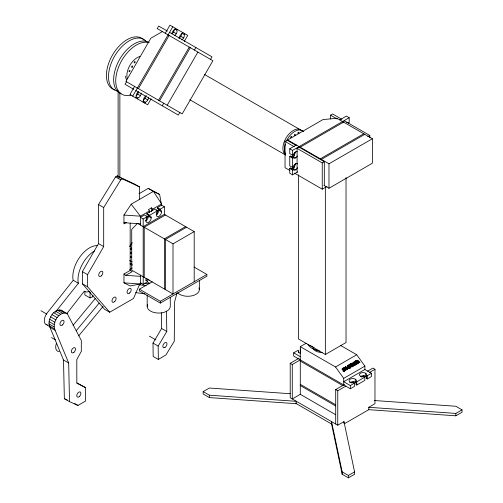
<?xml version="1.0" encoding="UTF-8"?>
<svg xmlns="http://www.w3.org/2000/svg" width="503" height="503" viewBox="0 0 503 503"><rect width="100%" height="100%" fill="white"/><g stroke="black" fill="none" stroke-linecap="round" stroke-linejoin="round"><path stroke-width="0.75" d="M351.1 365.624L350.17 366.228C349.334 361.89 352.653 368.083 350.214 364.738M350.358 364.587L350.17 366.228M349.868 366.278L350.069 364.166L350.132 366.649L350.006 366.127M77.022 382.928L85.548 387.618L85.548 401.08L77.971 405.456L69.521 401.652L64.353 398.672L63.504 359.997L49.948 327.296C46.383 320.342 53.896 307.427 62.058 310.653M69.521 401.652L68.672 362.977L55.116 330.276C51.551 323.322 59.065 310.408 67.226 313.639L81.304 340.418L81.304 351.364L76.814 359.557L76.814 383.185L85.548 387.618M358.205 361.481L357.696 360.349L356.646 360.437M352.326 364.273C351.993 363.04 350.503 364.486 351.132 364.304M356.79 363.612L356.319 362.732L355.332 363.122L354.496 361.613L355.47 362.971M357.155 363.744L356.765 362.613A0.817 0.66 43.4 0 0 356.426 362.374A0.918 0.736 43.4 0 0 355.91 362.323C354.86 363.078 354.54 361.104 355.992 361.185L355.772 360.871L354.351 361.758M353.659 365.788L353.691 365.612A1.025 0.824 43.4 0 0 353.584 365.077C353.295 364.065 351.584 365.392 352.207 364.436M353.225 362.808L353.527 362.154L355.237 364.543L353.527 362.154M353.282 365.65L352.515 364.769M92.967 295.362L92.64 296.833L90.024 297.914L84.856 294.928L84.856 291.174M177.031 292.865L174.591 301.919L174.258 341.292L165.921 354.929L158.344 359.438L153.176 356.457L153 343.096L161.614 328.49L161.406 312.86M357.847 361.487L357.111 360.626M344.473 370.749C345.146 369.02 342.191 370.862 342.241 369.089A1.05 0.843 43.4 0 1 342.386 368.611C343.027 367.517 344.498 368.944 342.958 368.73M139.671 284.214L133.477 298.499L109.704 312.231L104.536 309.244L82.373 283.761L82.373 271.645L98.519 243.597L98.519 204.551L115.577 176.874L117.249 175.912L134.307 183.891L139.476 186.871L139.476 199.414M357.08 363.908L357.325 363.248L356.91 362.462A0.817 0.66 43.4 0 0 356.564 362.223A0.918 0.736 43.4 0 0 356.049 362.173L355.483 362.525M129.969 246.539L132.239 242.609M358.092 361.714L358.362 360.934L357.834 360.205L356.049 360.783L357.947 363.43L358.394 363.103L357.639 362.047L359.89 362.242L358.23 361.563L359.89 362.242M351.201 364.159C351.346 363.065 353.093 363.619 352.232 364.449M350.17 367.9C351.213 365.694 346.756 367.423 348.309 365.543M109.704 312.231L87.541 286.741L87.541 274.625L103.687 246.577L103.687 207.532L120.745 179.86L122.418 178.898L139.476 186.871M126.523 81.769L125.058 84.303L133.855 89.377M134.584 86.422L129.906 94.526L147.681 104.787L151.145 98.789M165.28 33.255L169.957 25.15L187.732 35.411L184.224 41.491M132.698 96.136L172.749 26.76M138.407 88.629L169.109 35.462M135.647 97.84L136.156 96.897A3.653 2.113 -60 0 1 138.652 91.697M175.723 28.482L174.925 29.444A3.653 2.113 -60 0 0 172.994 31.048L172.498 31.859A3.653 2.113 -60 0 0 171.925 33.588M174.686 35.499A3.653 2.113 -60 0 0 175.943 34.248L176.44 33.437A3.653 2.113 -60 0 0 176.899 30.237L177.314 29.394M137.413 98.858L137.985 97.947A3.653 2.113 -60 0 0 141.236 93.187M183.017 32.689L182.444 33.6A3.653 2.113 -60 0 0 179.194 38.36M143.116 102.153L143.531 101.317A3.653 2.113 -60 0 1 143.99 98.116L144.487 97.299A3.653 2.113 -60 0 1 146.423 95.702M144.707 103.071L145.505 102.103A3.653 2.113 -60 0 0 147.436 100.499L147.939 99.688A3.653 2.113 -60 0 0 148.536 97.167M181.778 39.85A3.653 2.113 -60 0 0 184.274 34.657L184.783 33.707M158.558 100.267L189.26 47.093M159.596 100.864L190.291 47.691M162.274 105.787L163.733 103.253M194.435 50.08L195.893 47.552M167.191 105.253L197.893 52.079M179.917 112.364L178.351 115.068L135.885 90.553M210.411 59.543L211.977 56.833L169.511 32.318M158.344 359.438L158.168 346.083L166.782 331.477L166.512 311.156M126.442 222.458L123.964 223.885L123.964 215.058L131.201 204.193L153.421 191.36L159.627 194.466L161.589 205.482M349.824 367.712C350.214 366.052 347.485 367.882 347.51 366.115A1.05 0.843 43.4 0 1 347.655 365.637C348.195 364.373 350.013 365.694 348.365 365.606M357.778 361.582L357.671 360.538L356.57 360.903L357.287 361.902L357.702 361.6M350.861 363.927L352.251 363.172L352.722 364.48A0.71 0.572 43.4 0 1 353.213 364.631L353.345 364.744M354.527 383.11L350.321 385.543L343.706 381.72L364.895 369.491L371.51 373.308L371.51 376.533L367.335 378.941L366.593 378.514L366.618 375.257A3.653 2.113 0 0 0 363.405 372.61A3.653 2.113 0 0 0 359.444 374.892A3.653 2.113 0 0 0 364.034 376.747L364.845 377.156L364.845 380.381L356.772 385.04L356.137 384.676L356.187 381.393A3.653 2.113 0 0 0 355.539 379.319L354.835 378.948A3.653 2.113 0 0 0 350.044 379.256A3.653 2.113 0 0 0 349.956 382.041L350.666 382.412A3.653 2.113 0 0 0 353.395 382.752L354.527 383.11L354.527 386.335L350.321 388.762L293.677 356.061L293.677 352.836L297.845 350.428L298.568 350.887A3.653 2.113 0 0 0 300.272 353.263M366.593 378.514L366.618 378.476A3.653 2.113 0 0 0 364.914 376.106A3.653 2.113 0 0 0 360.5 376.439M66.629 313.866L84.271 291.224A12.525 7.231 -60 0 0 89.484 291.4M97.708 245.627A23.61 13.631 -60 0 0 80.273 256.404A23.61 13.631 -60 0 0 72.904 278.914L73.243 280.284L47.188 312.954A8.488 4.904 -60 0 0 47.357 324.863M55.255 312.306L78.411 283.264L78.072 281.9A23.61 13.631 -60 0 1 94.633 250.871M73.042 325.359L95.457 298.336M76.217 330.741L99.129 303.12M78.682 335.872L103.09 306.44M357.224 363.757L356.086 364.367C356.495 364.059 357.639 361.456 355.332 363.122M356.137 384.676L356.187 384.613A3.653 2.113 0 0 0 355.539 382.538L354.835 382.167A3.653 2.113 0 0 0 349.748 382.695M344.637 371.157C346.888 368.712 339.921 369.988 343.612 368.73M350.044 368.039C352.056 365.926 345.706 366.549 349.183 365.442M342.505 368.485L342.247 368.756A1.05 0.843 43.4 0 0 342.097 369.24C342.141 370.963 344.379 369.259 344.511 370.648M137.482 223.338L131.717 229.437L131.717 270.136L173.007 293.978L173.007 243.848L138.067 223.678M342.518 368.523L343.474 368.146M343.65 367.938L345.548 370.585L343.65 367.938L344.215 367.542L345.85 368.68L344.215 367.542M345.712 368.831L345.354 366.888L345.85 368.68M344.203 368.139L346.246 369.083L345.737 367.184L346.102 369.233L344.203 368.139L345.838 370.415L345.548 370.585M347.542 369.435L345.787 366.637L347.542 369.435L347.233 369.611L345.599 367.335M344.593 371.139L343.536 371.522L343.222 371.082L344.153 370.931M348.126 365.304L348.881 365.021M351.257 365.599L350.358 363.996L351.257 365.599L351.672 365.291L351.735 365.725L351.672 365.291M343.536 371.522L344.348 371.258M348.227 367.561L347.202 368.221L346.976 367.9L347.994 367.24L348.082 367.712L347.994 367.24M347.202 368.221L347.114 367.75M345.838 370.415L344.341 367.989M355.237 364.543L355.847 364.574L354.571 365.379L354.936 364.713L353.666 362.94L353.1 363.336L353.263 362.801M350 368.014L348.95 368.397L348.629 367.957L349.761 367.724M347.233 369.611L347.686 369.284M353.1 363.336L353.068 362.94M353.666 362.94L354.797 364.864M355.772 360.871L355.854 361.336L354.879 361.896M348.95 368.397L349.755 368.133M351.811 366.97L351.301 365.907L351.811 366.97C353.024 366.391 350.34 364.945 352.113 366.794M356.049 360.783L357.947 363.43M356.57 360.903L357.017 360.582M351.654 363.292C352.792 362.915 352.377 364.794 352.861 364.329A0.71 0.572 43.4 0 1 353.358 364.486L353.722 364.933A1.025 0.824 43.4 0 1 353.835 365.467L352.546 366.391C351.654 365.555 354.187 366.027 353.276 364.908M352.546 366.391L353.439 366.039M354.376 365.109L354.936 364.713M357.287 361.902L356.715 360.758M354.571 365.379L355.847 364.574M358.255 363.248L357.639 362.047M355.099 364.688L355.652 364.304M357.501 362.198L357.991 361.846M356.086 364.367L356.772 364.103M357.853 361.997L359.488 362.468M351.056 363.656L351.496 363.26M356.885 363.562L355.816 363.99M353.364 365.599L352.295 366.008M352.377 364.298L351.962 364.644M342.895 368.668C341.279 370.39 346.492 369.114 344.448 371.289M344.209 370.994L344.555 370.686M357.558 361.745L357.922 361.431M352.93 363.091L353.282 362.298M349.862 368.165L350.182 367.888M162.368 31.57L150.825 38.241L125.901 81.411L182.18 113.904L212.876 60.731L157.219 28.596L158.684 26.068L167.392 31.098M138.954 193.749L148.253 188.38L159.627 194.466M152.541 210.7L152.541 209.173L151.51 207.827L148.404 209.619L149.441 210.964L149.441 212.492M149.441 210.964L140.394 216.189L123.964 215.058M152.541 209.173L161.589 203.954L153.421 191.36L148.253 188.38M147.398 216.567L143.185 218.994L140.394 217.384L144.606 214.951L147.398 216.567L147.14 217.724A3.653 2.113 -60 0 0 146.071 220.257L146.04 221.056A3.653 2.113 -60 0 0 148.492 222.37A3.653 2.113 -60 0 0 151.158 218.384L151.189 217.585A3.653 2.113 -60 0 0 149.718 215.988L146.851 214.391L146.851 213.656L154.918 208.996L157.709 210.606L157.659 211.518A3.653 2.113 -60 0 0 156.974 216.416A3.653 2.113 -60 0 0 160.929 214.127A3.653 2.113 -60 0 0 160.243 210.021L157.414 208.418L157.414 207.557L161.589 205.149L164.38 206.758L164.38 214.397L194.196 231.613L194.196 281.743M146.851 213.656L149.643 215.265L157.709 210.606M157.414 207.557L160.206 209.166L164.38 206.758M145.562 220.842L146.857 220.094M156.42 214.58L157.709 213.832M289.778 170.416L285.044 167.688L285.044 141.425L287.112 140.23L296.361 145.574M330.528 119.016L330.528 115.168L332.59 113.974L341.845 119.318M143.185 226.633L164.38 214.397M165.412 214.995L144.223 227.23L144.223 277.36M297.361 151.78A3.653 2.113 -60 0 0 293.299 154.742L292.539 155.226L289.747 153.616L289.747 148.8L296.361 144.977M339.776 119.915L346.391 116.092L349.183 117.702L349.183 122.562L348.441 122.996L347.322 122.348M289.747 148.8L292.539 150.41L349.183 117.702M297.084 172.252L297.084 148.379L299.153 147.184L324.322 161.714L324.322 185.588M342.568 122.122L344.637 120.927L369.806 135.458L369.806 137.778M300.19 147.184L343.599 122.122M297.657 163.953A3.653 2.113 -60 0 0 295.997 163.676L295.324 164.028A3.653 2.113 -60 0 0 293.199 166.958L292.539 167.43L289.747 165.814L289.747 156.496L290.489 156.068A3.653 2.113 -60 0 0 293.412 155.829A3.653 2.113 -60 0 0 295.33 151.843M289.747 156.496L292.539 158.105L293.299 157.728A3.653 2.113 -60 0 0 297.361 155.999M185.563 226.633L164.374 238.862L164.374 288.992M186.6 227.224L165.405 239.459L165.405 289.59M297.763 171.863L292.539 174.874L289.747 173.265L289.747 168.404L290.489 167.977L293.412 169.807A3.653 2.113 -60 0 0 295.079 170.083L295.751 169.731A3.653 2.113 -60 0 0 297.512 167.669M289.747 168.404L292.539 170.02L293.28 169.586M173.007 243.848L194.196 231.613M320.342 158.822L363.757 133.754M129.774 269.47L132.333 267.992M321.373 159.42L364.788 134.351M123.964 274.016L130.164 270.438L132.232 271.633L125.807 275.336L123.964 274.016L123.964 282.849L130.164 285.956L140.394 283.981L141.689 283.239M297.084 148.379L322.253 162.909L324.322 161.714M367.737 136.653L369.806 135.458M372.39 138.74L336.865 118.23L322.932 119.613L287.685 139.966L328.975 163.808L372.39 138.74L372.39 163.211L328.975 188.273L323.907 185.349M146.21 280.624L148.146 279.505M140.394 282.793L143.185 284.402L147.36 281.994L147.36 281.133L145.688 280.165M194.007 267.018L206.859 274.437L206.859 276.222L160.344 303.083L139.381 290.973L139.381 289.187L152.264 281.749M294.513 173.151L322.253 189.172L327.013 186.424M139.381 289.187L160.344 301.291L206.859 274.437M203.149 391.617L209.349 395.195L296.412 401.325L296.412 403.714L209.349 397.584L203.149 394L203.149 391.617L209.349 388.033L290.193 393.723M335.564 414.679L300.291 394.314L300.291 346.63L306.252 343.191M342.178 474.272L342.178 471.883L331.559 421.615L331.559 424.004L342.178 474.272L348.378 477.85L354.577 474.272L354.577 471.883L343.964 421.615L337.758 425.198L290.212 397.747L290.212 363.311L299.008 358.237M290.212 363.311L292.281 364.505L300.398 359.815M298.48 174.849L298.48 338.965L325.359 354.483L346.033 342.543L346.033 177.641M300.291 346.63L335.539 366.983L356.728 354.747L364.895 366.127L364.895 369.491M345.215 367.033L345.787 366.637M349.925 364.317L350.358 363.996M349.019 365.606L348.742 365.172M300.398 394.251L292.281 398.936L292.281 364.505M346.976 367.9L347.856 367.391M350.132 366.649L351.301 365.907M351.459 365.882L351.88 365.574M343.386 370.918L343.681 371.371M348.774 367.806L349.088 368.253M343.222 371.082L344.354 370.849M348.629 367.957C351.918 367.071 348.133 367.215 347.648 365.964A1.05 0.843 43.4 0 1 347.793 365.486M355.961 363.839L356.231 364.216M359.343 362.619L359.746 362.386M343.706 384.946L343.706 378.363L364.895 366.127M335.696 424.004L335.696 389.567L344.486 384.493M367.492 371.214L372.905 368.083L374.974 369.277L374.974 403.714L368.768 407.292L368.768 409.681L344.63 423.614M335.696 389.567L337.758 390.762L345.882 386.078M351.289 382.953L353.999 381.387M361.443 377.093L364.147 375.527M369.56 372.402L374.974 369.277M356.137 381.45L356.772 381.815L364.845 377.156M366.593 375.288L367.335 375.716L371.51 373.308M342.178 471.883L348.378 475.461L354.577 471.883M368.768 407.292L455.837 413.422L462.037 409.844L462.037 412.227L455.837 415.811L368.768 409.681M157.414 208.418L157.452 208.412A3.653 2.113 -60 0 1 158.659 211.071A3.653 2.113 -60 0 1 156.163 214.724M131.918 263.597L130.422 263.748L132.283 264.823M147.36 281.133L147.322 281.139A3.653 2.113 -60 0 1 146.115 278.473M123.964 222.697L140.394 223.829M125.807 275.336L140.394 276.342M123.964 282.849L140.394 283.981L140.394 275.154M374.213 400.514L455.837 406.261L462.037 409.844M144.795 283.164L149.441 283.761M139.13 284.755L146.096 285.654M135.64 292.639L144.933 293.834M132.239 265.138L129.969 263.83M64.353 398.672L67.169 399.935M330.528 115.168L337.136 118.985M174.629 28.885L176.861 30.174M182.023 33.33L184.255 34.619M173.491 32.085L176.283 33.695M180.816 36.31L183.601 37.926M204.375 74.394L303.642 131.704M285.044 141.425L294.299 146.769M292.746 156.32L295.538 157.929M290.508 156.119L293.28 157.678M189.757 99.707L285.729 155.119M292.746 168.228L295.538 169.844M137.69 94.124L140.482 95.733M144.983 98.337L147.775 99.946M136.256 96.991L137.935 97.953M142.997 100.87L145.229 102.159M117.249 175.912L122.418 178.898M115.577 176.874L120.745 179.86M158.747 210.248L161.532 211.864M148.391 216.227L151.177 217.843M98.519 204.551L103.687 207.532M340.462 345.36L356.728 354.747M293.677 352.836L300.291 356.658M98.519 243.597L103.687 246.577M300.291 361.072L343.027 385.744M147.065 278.939L149.856 280.555M147.983 282.416L149.919 283.535M300.291 384.342L335.564 404.708M300.291 385.537L335.564 405.902M82.373 271.645L87.541 274.625M295.173 402.997L331.559 424.004M161.614 328.49L166.782 331.477M82.373 283.761L87.541 286.741M73.243 280.284L78.411 283.264M149.404 336.167L155.861 339.896M153 343.096L158.168 346.083M60.737 309.93L67.226 313.639M59.14 309.785L64.315 312.772M57.367 310.238L62.535 313.224M55.531 311.256L60.7 314.237M53.733 312.772L58.901 315.758M52.098 314.696L57.267 317.682M40.963 310.741L46.779 314.098M50.728 316.903L55.896 319.889M49.703 319.26L54.871 322.247M49.087 321.624L54.255 324.605M48.917 323.838L54.085 326.818M49.212 325.768L54.381 328.748M46.094 324.51L49.973 326.749M49.948 327.296L55.116 330.276M51.526 337.588L55.405 339.827M63.504 359.997L68.672 362.977M74.74 403.588L77.971 405.456M131.201 204.193L140.394 216.189L140.394 225.023M355.017 361.745L355.52 362.449M352.414 365.87L352.685 366.247M345.737 367.184L347.378 369.466M343.335 368.297L343.637 368.718M335.539 366.983L343.706 378.363M348.441 122.996L348.309 122.776A3.653 2.113 -60 0 0 346.642 122.499M290.489 167.977L290.621 168.197A3.653 2.113 -60 0 0 292.287 168.467L292.96 168.115A3.653 2.113 -60 0 0 295.324 163.532M455.837 413.422L455.837 415.811M367.335 375.716L367.335 378.941M365.668 373.22L365.668 376.439M356.772 381.815L356.772 385.04M355.313 379.199L355.313 382.418M350.321 385.543L350.321 388.762M348.378 475.461L348.378 477.85M343.964 421.615L343.964 423.407M337.758 390.762L337.758 425.198M328.975 163.808L328.975 188.273M325.359 187.223L325.359 354.483M322.253 162.909L322.253 189.172M300.341 348.988L300.341 352.213M298.593 350.855L298.593 352.792M294.299 152.931L294.299 156.012M294.299 164.481L294.299 167.562M292.539 150.41L292.539 155.226M292.539 158.105L292.539 167.43M292.539 170.02L292.539 174.874M209.349 395.195L209.349 397.584M199.351 280.567L199.351 289.615M170.278 297.355L170.278 306.402A11.55 6.665 0 0 1 157.225 313.011A11.55 6.665 0 0 1 147.574 304.673M160.344 301.291L160.344 303.083M160.206 209.166L160.206 210.028M151.51 207.827L151.51 211.644M149.643 215.265L149.643 216.001M147.184 295.091L147.184 306.402M143.185 218.994L143.185 284.402M130.164 223.401L130.164 270.438M119.871 92.527L119.871 178.031M118.117 90.961L118.117 178.031M90.024 291.91L90.024 297.914M198.955 287.892A11.55 6.665 0 0 1 192.221 295.777A11.55 6.665 0 0 1 177.798 292.947M131.044 95.048A29.237 16.882 -60 0 1 117.853 69.049A29.237 16.882 -60 0 1 148.976 42.698M121.034 93.665A29.237 16.882 -60 0 1 119.085 60.379A29.237 16.882 -60 0 1 148.945 42.39M118.054 91.269A29.237 16.882 -60 0 1 114.539 56.286A29.237 16.882 -60 0 1 146.599 41.837M114.508 89.735A29.237 16.882 -60 0 1 112.798 54.538A29.237 16.882 -60 0 1 144.028 40.064M181.57 33.764A3.653 2.113 -60 0 1 178.986 38.241M174.252 29.3A3.653 2.113 -60 0 1 173.648 31.827L173.151 32.638A3.653 2.113 -60 0 1 171.894 33.883M126.706 79.826A14.618 8.438 -60 0 1 125.869 78.172M125.675 77.544A14.618 8.438 -60 0 1 125.41 76.16M127.221 78.437A14.618 8.438 -60 0 1 139.884 56.512M145.713 96.35A3.653 2.113 -60 0 1 145.147 98.079L144.644 98.89A3.653 2.113 -60 0 1 143.386 100.141M138.356 92.401A3.653 2.113 -60 0 1 136.533 95.564M285.32 154.673A14.618 8.438 -60 0 1 286.251 137.659A14.618 8.438 -60 0 1 300.549 129.768M286.421 141.136A14.618 8.438 -60 0 1 303.259 131.591M285.515 153.956A14.618 8.438 -60 0 1 285.346 143.921M318.342 350.384A14.618 8.438 0 0 1 308.006 344.417M314.168 347.523A14.618 8.438 0 0 1 309.967 345.127M322.127 352.49A9.5 5.489 0 0 1 312.948 348.422M319.663 351.113A9.5 5.489 0 0 1 315.406 349.692M147.492 214.467A3.653 2.113 -60 0 1 148.398 215.976L148.366 216.774A3.653 2.113 -60 0 1 145.367 220.911M132.251 261.856A14.618 8.438 -60 0 1 129.705 260.391M129.812 246.47A14.618 8.438 -60 0 1 131.667 243.138M59.153 351.54A8.752 5.049 -60 0 1 56.305 343.631M146.09 216.403A1.459 0.843 -60 0 1 146.719 216.598M146.819 217.441A1.459 0.843 -60 0 1 146.555 218.132M146.342 218.447A1.459 0.843 -60 0 1 146.09 218.711M156.892 212.165A1.459 0.843 -60 0 1 156.678 212.48M156.163 210.55A1.459 0.843 -60 0 1 156.892 210.474M134.785 62.699A0.729 0.421 -60 0 0 135.011 61.567A0.729 0.421 -60 0 0 134.15 62.334A0.729 0.421 -60 0 0 134.785 62.699M129.667 71.558A0.729 0.421 -60 0 0 129.9 70.426A0.729 0.421 -60 0 0 129.032 71.193A0.729 0.421 -60 0 0 129.667 71.558M132.226 67.132A0.729 0.421 -60 0 0 132.452 66A0.729 0.421 -60 0 0 131.591 66.761A0.729 0.421 -60 0 0 132.226 67.132M298.537 133.377A0.729 0.421 -60 0 0 298.769 132.245A0.729 0.421 -60 0 0 297.908 133.012A0.729 0.421 -60 0 0 298.537 133.377M291.306 137.558A0.729 0.421 -60 0 0 291.533 136.426A0.729 0.421 -60 0 0 290.671 137.193A0.729 0.421 -60 0 0 291.306 137.558M294.921 135.47A0.729 0.421 -60 0 0 295.154 134.332A0.729 0.421 -60 0 0 294.286 135.1A0.729 0.421 -60 0 0 294.921 135.47M131.076 249.155A0.729 0.421 -60 0 0 131.308 248.023A0.729 0.421 -60 0 0 130.44 248.79A0.729 0.421 -60 0 0 131.076 249.155M131.076 257.511A0.729 0.421 -60 0 0 131.308 256.379A0.729 0.421 -60 0 0 130.44 257.146A0.729 0.421 -60 0 0 131.076 257.511M131.076 253.336A0.729 0.421 -60 0 0 131.308 252.198A0.729 0.421 -60 0 0 130.44 252.965A0.729 0.421 -60 0 0 131.076 253.336M164.94 347.485A2.924 1.685 -60 0 0 166.682 342.87A2.924 1.685 -60 0 0 163.104 344.995A2.924 1.685 -60 0 0 164.94 347.485M79.386 396.527A2.924 1.685 -60 0 0 80.31 392A2.924 1.685 -60 0 0 76.852 395.069A2.924 1.685 -60 0 0 79.386 396.527M73.954 352.27A2.924 1.685 -60 0 0 74.878 347.743A2.924 1.685 -60 0 0 71.42 350.811A2.924 1.685 -60 0 0 73.954 352.27M62.535 324.881A2.924 1.685 -60 0 0 63.46 320.354A2.924 1.685 -60 0 0 60.002 323.423A2.924 1.685 -60 0 0 62.535 324.881M129.673 292.979A2.924 1.685 -60 0 0 130.598 288.452A2.924 1.685 -60 0 0 127.14 291.52A2.924 1.685 -60 0 0 129.673 292.979M114.577 301.693A2.924 1.685 -60 0 0 115.508 297.166A2.924 1.685 -60 0 0 112.05 300.228A2.924 1.685 -60 0 0 114.577 301.693M101.31 275.851A2.924 1.685 -60 0 0 102.235 271.318A2.924 1.685 -60 0 0 98.777 274.387A2.924 1.685 -60 0 0 101.31 275.851"/></g></svg>
